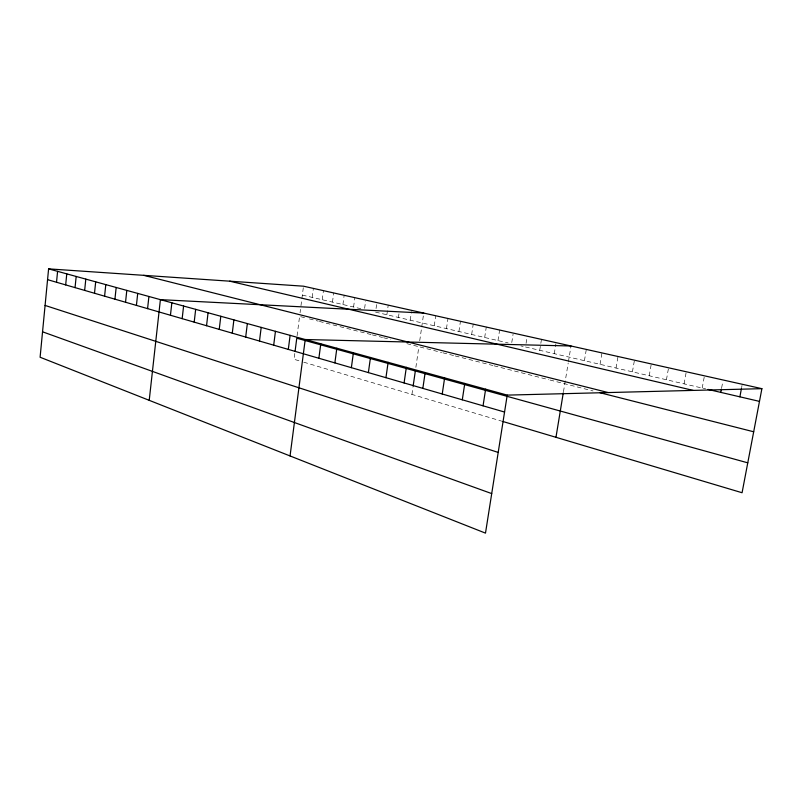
<?xml version="1.0" encoding="UTF-8"?>
<svg xmlns="http://www.w3.org/2000/svg" width="802" height="802" viewBox="0 0 802 802"><rect width="100%" height="100%" fill="white"/><g stroke="black" fill="none" stroke-linecap="round" stroke-linejoin="round"><path stroke-width="0.6" stroke-dasharray="4.01 3.01" d="M294.805 353.451L294.053 359.296L300.509 361.221M297.081 335.807L299.587 316.399M300.048 312.85L300.509 309.311M300.971 305.762L301.732 299.838M301.883 298.655L303.497 286.194M312.199 297.382L313.371 288.399M322.244 299.717L323.437 290.655M332.479 302.103L333.702 292.951M342.925 304.529L344.168 295.286M353.582 307.006L354.855 297.672M364.619 308.359L365.592 301.291M376.048 308.549L376.87 302.595M386.875 314.755L388.228 305.131M398.434 317.442L398.955 313.793M410.243 320.188L411.476 311.597M411.937 394.414L412.95 387.396M415.867 367.346L418.855 346.705M419.717 340.78L423.737 313.071M434.253 325.762L435.727 315.757M446.463 328.599L447.957 318.484M458.924 331.507L460.458 321.281M471.666 334.464L473.23 324.138M484.679 337.492L486.283 327.056M497.982 340.589L499.616 330.033M511.766 342.564L513.069 334.274M526.062 343.386L527.205 336.198M539.716 350.294L541.47 339.396M554.282 353.672L555.876 343.878M563.475 391.747L568.177 363.206M568.377 361.993L571.014 345.993M584.427 360.679L586.302 349.411M600.046 364.319L601.971 352.91M616.036 368.038L618.011 356.499M632.427 371.847L634.452 360.178M649.219 375.747L651.294 363.938M666.442 379.757L668.567 367.797M684.096 383.857L686.281 371.757M702.211 388.068L704.447 375.827M721.64 387.887L722.682 382.243M741.599 387.697L742.03 385.411M302.344 295.096L360.83 308.7M375.547 312.118L508.187 342.955M520.859 345.903L523.175 346.444M525.49 346.985L705.7 388.88M300.68 316.68L307.216 318.334M309.392 318.885L318.274 321.141M319.376 321.432L338.795 326.364M339.948 326.655L371.286 334.614M372.389 334.895L382.524 337.472M383.647 337.752L390.544 339.507M406.875 343.657L417.662 346.394M420.047 347.005L441.651 352.499M442.874 352.8L454.132 355.667M455.255 355.948L492.869 365.512M494.072 365.812L548.789 379.717M549.992 380.018L593.049 390.965M303.737 362.183L501.801 421.18"/><path stroke-width="1.2" d="M761.9 388.669L303.497 286.194L48.601 268.87L40.1 357.241L485.491 533.129L507.225 395.115L761.9 388.669L742.071 492.739L502.944 421.511M56.521 282.244L57.584 271.347M65.674 284.9L66.766 273.873M75.057 287.617L76.17 276.459M84.661 290.404L85.804 279.116M94.506 293.251L95.679 281.833M104.591 296.179L105.794 284.62M114.937 299.166L116.17 287.477M125.543 302.244L126.796 290.404M136.42 305.392L137.713 293.402M147.578 308.63L148.911 296.489M149.222 400.328L160.4 299.647L423.737 313.071M170.445 315.256L171.849 302.805M182.164 318.645L183.598 306.033M194.194 322.133L195.668 309.361M206.545 325.712L208.059 312.77M219.237 329.391L220.801 316.279M232.279 333.171L233.883 319.878M245.693 337.051L247.347 323.587M259.497 341.05L261.191 327.396M273.693 345.171L275.447 331.316M288.309 349.401L290.113 335.356M295.106 351.116L296.77 338.223L747.775 462.834M290.053 455.947L305.221 339.517L571.014 345.993M318.885 358.253L320.79 343.797M334.875 362.885L336.85 348.218M351.366 367.667L353.401 352.78M368.379 372.599L370.484 357.481M385.942 377.692L388.118 362.334M404.088 382.945L406.333 367.346M413.12 386.223L415.336 370.985M422.844 388.379L425.16 372.529M442.233 393.993L444.629 377.892M462.293 399.807L464.779 383.436M483.055 405.822L485.631 389.17M555.966 437.311L563.285 392.88M720.798 392.389L721.429 389.01M739.885 396.83L741.379 388.84M708.026 389.421L759.474 401.381M229.683 281.181L693.189 390.404M143.708 275.337L608.167 392.559M599.976 392.719L753.69 431.777M48.601 268.87L507.225 395.115M47.569 279.657L504.558 412.048M45.082 305.432L498.202 452.428M42.546 331.807L491.716 493.591"/></g></svg>
